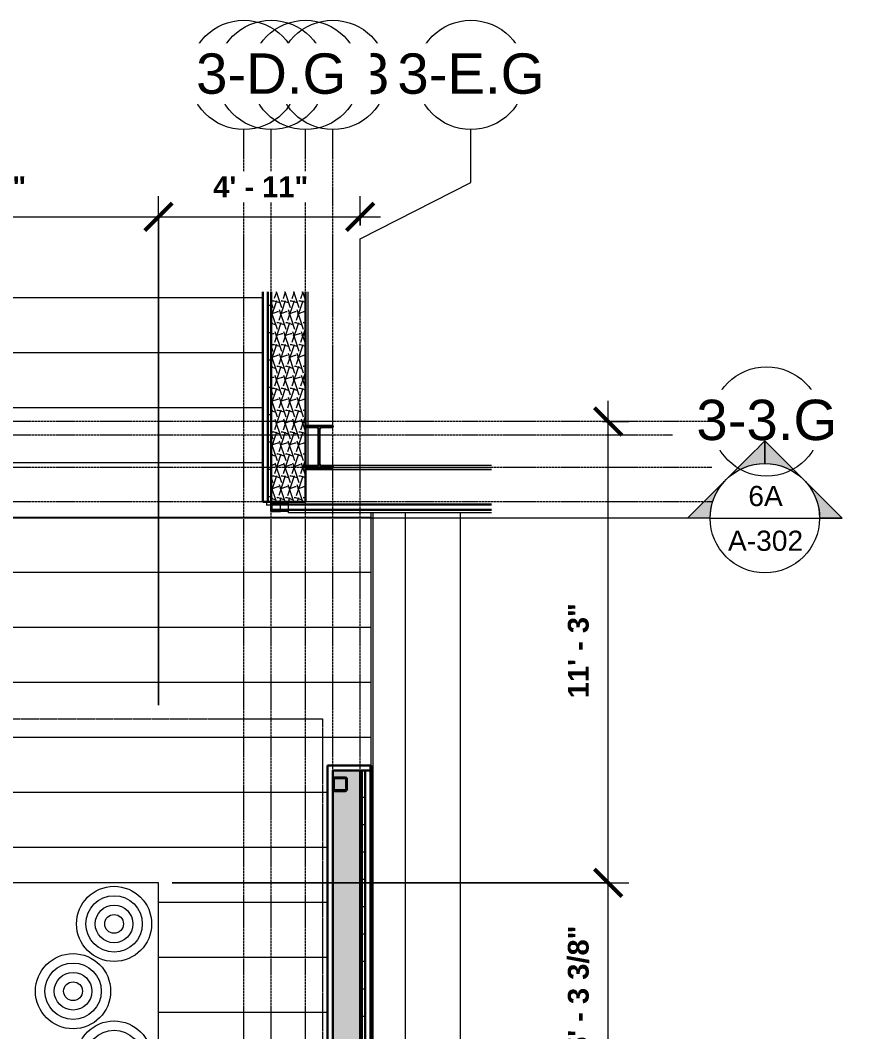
# Model space of a CAD drawing. Header units: inches. Extents: x 21290 to 29202, y -23522 to -20467.
# Drawn here: x 28955.4 to 29201.3, y -22524.6 to -22228.7 of the extents above; entities that cross this region are included whole.
import ezdxf

# ---------------------------------------------------------------- set-up
doc = ezdxf.new("R2010")
doc.units = ezdxf.units.IN
doc.header["$MEASUREMENT"] = 0
for name, pattern in [('Dash', [0.25, 0.125, -0.125]), ('Grid Line 1_2_', [0.875, 0.5, -0.125, 0.125, -0.125]), ('Hidden', [0.28125, 0.1875, -0.09375])]:
    doc.linetypes.add(name, pattern=pattern)
for name, color, linetype, lineweight in [('A-ANNO-DIMS', 211, 'Continuous', 9), ('A-ANNO-DIMS-64', 211, 'Continuous', 9), ('A-GLAZ-CWMG', 51, 'Continuous', 13), ('A-ROOF', 132, 'Continuous', 13), ('A-ROOF-PATT', 132, 'Continuous', 13), ('A-WALL', 113, 'Continuous', 13), ('A-WALL-PATT', 111, 'Continuous', 25), ('G-ANNO-SYMB', 111, 'Continuous', 9), ('I-WALL', 2, 'Continuous', 13), ('M-EQPM', 50, 'Continuous', 13), ('M-EQPM-HDLN', 50, 'Dash', 9), ('S-BEAM', 12, 'Continuous', 13), ('S-COLS', 52, 'Continuous', 13), ('S-GRID', 1, 'Continuous', 9), ('S-GRID-IDEN', 1, 'Continuous', 9)]:
    doc.layers.add(name, color=color, linetype=linetype, lineweight=lineweight)
doc.styles.add('Arial_2', font='arial.ttf', dxfattribs={"height": 11.802395})
doc.styles.add('Arial_3', font='arial.ttf', dxfattribs={"height": 5.901198})
doc.styles.add('Arial_B', font='arialbd.ttf', dxfattribs={"height": 6.088537})
doc.dimstyles.new('OD_Dimension', dxfattribs={"dimscale": 12, "dimtxt": 6, "dimasz": 0.666667, "dimexe": 0.5, "dimexo": 0.333333, "dimgap": 0.333333, "dimtad": 1, "dimdec": 3, "dimrnd": 0.125, "dimzin": 1, "dimdsep": 46, "dimlunit": 4, "dimtxsty": 'Arial_B', "dimblk1": 'OBLIQUE', "dimblk2": 'OBLIQUE', "dimsah": 1, "dimcen": 0.09, "dimdle": 0.5, "dimazin": 0, "dimtfac": 1, "dimtdec": 4, "dimtix": 1, "dimtmove": 0, "dimatfit": 3, "dimfxl": 1, "dimtvp": 1, "dimtfill": 1, "dimfrac": 2, "dimtolj": 1, "dimtzin": 0, "dimlwd": 13, "dimlwe": 13, "dimarcsym": 2})
pattern_1 = [(45, (6247.439, 0), (-6.3356768, 6.3356768), []), (45, (6247.439, 9.6), (-6.3356768, 6.3356768), [])]
pattern_2 = [(161.57, (6247.759, 0.32), (-2.560496185, -0.000537386), [0, -18.214, 2.022, 0]), (18.43, (6247.119, 0.32), (-2.560496185, 0.000537386), [0, -18.214, 2.022, 0]), (108.43, (6247.759, 0.32), (1.27922091, -6.400876726), [6.07, -14.166]), (71.57, (6247.119, 0.32), (1.27922091, 6.400876726), [6.07, -14.166])]
pattern_3 = [(0, (6247.439, 0), (0, 8), []), (90, (6247.439, 0), (-8, 5e-16), [])]

# ---------------------------------------------------------------- blocks, each defined once
blk = doc.blocks.new('Rectangular Mullion - Profile_Polycarbonate_Lower-1767983-Roof Low - Callout 7')
at = {"layer": 'A-GLAZ-CWMG', "color": 63, "lineweight": 18}
for p, q in [((22784.14, -22369.8), (22786.39, -22369.8)), ((22784.14, -22372.3), (22786.39, -22372.3))]:
    blk.add_line(p, q, dxfattribs=at)
at = {"layer": 'A-GLAZ-CWMG', "color": 90, "lineweight": 18}
for p, q in [((22784.14, -22371.88), (22784.14, -22370.3)), ((22784.14, -22370.3), (22786.39, -22370.3)), ((22784.14, -22371.88), (22786.39, -22371.88))]:
    blk.add_line(p, q, dxfattribs=at)
blk = doc.blocks.new('Rectangular Mullion - Profile_Polycarbonate_Upper and left-1189832-Roof Low - Callout 7')
at = {"layer": 'A-GLAZ-CWMG', "color": 250, "lineweight": 30}
for p, q in [((-2.75, 1.29), (0, 1.29)), ((-2.75, 0.79), (-2.75, 1.29)), ((-2.5, 0.79), (-2.75, 0.79)), ((-0.06, 1.22), (-2.69, 1.22)), ((-2.69, 1.22), (-2.69, 0.85)), ((-2.69, 0.85), (-2.5, 0.85)), ((-2.5, 0.85), (-2.5, 0.79)), ((-0.06, -1.15), (-0.06, 1.22)), ((0, 1.29), (0, -1.21)), ((-2.75, -1.21), (-2.75, -0.79)), ((-2.75, -0.79), (-2.5, -0.79)), ((0, -1.21), (-2.75, -1.21)), ((-2.5, -0.85), (-2.69, -0.85)), ((-2.69, -0.85), (-2.69, -1.15)), ((-2.69, -1.15), (-0.06, -1.15)), ((-2.5, -0.79), (-2.5, -0.85))]:
    blk.add_line(p, q, dxfattribs=at)
blk = doc.blocks.new('Carrier_48TC_Standard_Efficiency_Gas_Heat_Electric_Cooling_Packaged_Rooftop_Unit_3_to_15_nominal_tons - 15 ton 48TC__16-873539-Roof Low - Callout 7')
at = {"layer": 'M-EQPM', "color": 63, "linetype": 'Hidden', "lineweight": 18}
for p, q in [((-105.94, -79.69), (-105.94, 67.69)), ((-105.94, 67.69), (93.94, 67.69)), ((93.94, 67.69), (93.94, -79.69)), ((93.94, -79.69), (-105.94, -79.69))]:
    blk.add_line(p, q, dxfattribs=at)
at = {"layer": 'M-EQPM', "color": 63, "lineweight": 18}
for p, q in [((57.94, 31.69), (-57.94, 31.69)), ((-57.94, 31.69), (-57.94, -31.69)), ((57.94, -31.69), (57.94, 31.69)), ((58.06, 27.31), (57.94, 27.31)), ((58.06, 27.31), (58.06, 15.44)), ((57.94, 15.44), (58.06, 15.44)), ((58.06, 10.34), (57.94, 10.34)), ((57.94, 9.29), (58.06, 9.29)), ((58.06, 10.32), (58.06, 10.34)), ((58.06, 10.34), (58.06, 9.29)), ((58.06, 9.29), (58.06, 9.31)), ((58.06, 6.69), (57.94, 6.69)), ((58.06, 6.69), (58.06, -25.06)), ((57.94, -25.06), (58.06, -25.06)), ((-57.94, -31.69), (57.94, -31.69))]:
    blk.add_line(p, q, dxfattribs=at)
for centre, radius in [((-44.94, 19.69), 11), ((-44.94, 19.69), 8.25), ((-44.94, 19.69), 5.5), ((-44.94, 19.69), 2.75), ((-32.94, 0), 11), ((-32.94, 0), 8.25), ((-32.94, 0), 5.5), ((-32.94, 0), 2.75), ((-44.94, -19.69), 11), ((-44.94, -19.69), 8.25), ((-44.94, -19.69), 5.5), ((-44.94, -19.69), 2.75)]:
    blk.add_circle(centre, radius, dxfattribs=at)
at = {"layer": 'M-EQPM-HDLN', "color": 63, "lineweight": 18}
for p, q in [((4.81, 25.31), (51.69, 12.69)), ((4.81, 12.69), (4.81, 25.31)), ((4.81, 25.31), (51.69, 25.31)), ((51.69, 25.31), (51.69, 12.69)), ((51.69, 12.69), (4.81, 12.69)), ((24.94, -26.81), (51.69, 7.19)), ((24.94, 7.19), (51.69, -26.81)), ((24.94, -26.81), (24.94, 7.19)), ((24.94, 7.19), (51.69, 7.19)), ((51.69, 7.19), (51.69, -26.81)), ((51.69, -26.81), (24.94, -26.81))]:
    blk.add_line(p, q, dxfattribs=at)
blk = doc.blocks.new('Girt_Z - 10_D-1732176-Roof Low - Callout 7')
at = {"layer": 'S-BEAM', "color": 63, "lineweight": 18}
for p, q in [((22845.88, -22360.13), (22791.39, -22360.13)), ((22845.88, -22360.2), (22791.39, -22360.2)), ((22845.88, -22359.55), (22799.39, -22359.55))]:
    blk.add_line(p, q, dxfattribs=at)
blk = doc.blocks.new('Grid - Grid Head - Circle-14747-Roof Low - Callout 7')
at = {"layer": 'S-GRID-IDEN'}
blk.add_circle((0, 0), 0.25, dxfattribs=at)
blk = doc.blocks.new('Section - Section Head - Filled-1526-Roof Low - Callout 7')
at = {"layer": 'G-ANNO-SYMB'}
h = blk.add_hatch(color=256, dxfattribs=at)
edge = h.paths.add_edge_path(flags=0)
edge.add_line((-0.4268, 0.1768), (-0.25, 0.3536))
edge.add_line((-0.25, 0.3536), (-0.25, 0.25))
edge.add_arc((-0.25, 0), 0.25, 90, 135)
h = blk.add_hatch(color=256, dxfattribs=at)
edge = h.paths.add_edge_path(flags=0)
edge.add_arc((-0.25, 0), 0.25, 45, 90)
edge.add_line((-0.25, 0.25), (-0.25, 0.3536))
edge.add_line((-0.25, 0.3536), (-0.0732, 0.1768))
h = blk.add_hatch(color=256, dxfattribs=at)
edge = h.paths.add_edge_path(flags=0)
edge.add_arc((-0.25, 0), 0.2503, 137.9216, 180)
edge.add_line((-0.5003, 0), (-0.6036, 0))
edge.add_line((-0.6036, 0), (-0.4358, 0.1678))
h = blk.add_hatch(color=256, dxfattribs=at)
edge = h.paths.add_edge_path(flags=0)
edge.add_line((-0.0642, 0.1678), (0.1036, 0))
edge.add_line((0.1036, 0), (0.0003, 0))
edge.add_arc((-0.25, 0), 0.2503, 0, 42.0784)
for p, q in [((-0.25, 0.3536), (-0.6036, 0)), ((-0.25, 0.3536), (-0.4268, 0.1768)), ((-0.25, 0.3536), (0.1036, 0)), ((-0.25, 0.25), (-0.25, 0.3536)), ((-0.0732, 0.1768), (-0.25, 0.3536)), ((-0.25, 0.3536), (-0.25, 0.25)), ((-0.4358, 0.1678), (-0.6036, 0)), ((0.1036, 0), (-0.0642, 0.1678)), ((-0.6036, 0), (-0.5003, 0)), ((0.0003, 0), (0.1036, 0)), ((-0.5, 0), (-0.6036, 0)), ((0, 0), (0.1036, 0))]:
    blk.add_line(p, q, dxfattribs=at)
for radius, start, end in [(0.25, 360, 180), (0.25, 90, 135), (0.25, 45, 90), (0.2503, 137.9216, 180), (0.2503, 0, 42.0784), (0.25, 180, 360)]:
    blk.add_arc((-0.25, 0), radius, start, end, dxfattribs=at)
blk = doc.blocks.new('DIMBLOCK28-Roof Low - Callout 7')
at = {"layer": 'A-ANNO-DIMS-64', "lineweight": 13}
for p, q in [((28879.95, -22477.05), (28879.95, -22280.17)), ((28995.83, -22429.05), (28995.83, -22280.17)), ((28879.95, -22286.17), (28995.83, -22286.17)), ((28879.95, -22286.17), (28879.95, -22477.05)), ((28995.83, -22286.17), (28995.83, -22429.05))]:
    blk.add_line(p, q, dxfattribs=at)
at = {"layer": 'A-ANNO-DIMS-64', "lineweight": 50}
for p, q in [((28879.95, -22286.17), (28883.95, -22282.17)), ((28995.83, -22286.17), (28999.83, -22282.17)), ((28879.95, -22286.17), (28875.95, -22290.17)), ((28995.83, -22286.17), (28991.83, -22290.17))]:
    blk.add_line(p, q, dxfattribs=at)
at = {"layer": 'A-ANNO-DIMS-64', "color": 0, "lineweight": 13, "insert": (28919.84, -22274.36), "char_height": 6.0885, "width": 43.3143, "attachment_point": 1, "line_spacing_factor": 0.938532, "style": 'Arial_B', "bg_fill": 3, "box_fill_scale": 1.25, "bg_fill_color": 0, "bg_fill_transparency": 0}
blk.add_mtext('9\' - 7 7/8"', dxfattribs=at)
blk = doc.blocks.new('_Oblique')
at = {"color": 0, "linetype": 'ByBlock', "lineweight": -2}
blk.add_line((-0.5, -0.5), (0.5, 0.5), dxfattribs=at)
blk = doc.blocks.new('DIMBLOCK29-Roof Low - Callout 7')
at = {"layer": 'A-ANNO-DIMS-64', "lineweight": 13}
for p, q in [((28995.83, -22429.05), (28995.83, -22280.17)), ((29054.83, -22288.68), (29054.83, -22280.17)), ((28995.83, -22286.17), (29060.83, -22286.17)), ((28995.83, -22286.17), (28995.83, -22429.05)), ((29054.83, -22286.17), (29054.83, -22288.68))]:
    blk.add_line(p, q, dxfattribs=at)
at = {"layer": 'A-ANNO-DIMS-64', "lineweight": 50}
for p, q in [((28995.83, -22286.17), (28999.83, -22282.17)), ((29054.83, -22286.17), (29058.83, -22282.17)), ((28995.83, -22286.17), (28991.83, -22290.17)), ((29054.83, -22286.17), (29050.83, -22290.17))]:
    blk.add_line(p, q, dxfattribs=at)
at = {"layer": 'A-ANNO-DIMS-64', "color": 0, "lineweight": 13, "insert": (29011.85, -22274.36), "char_height": 6.089, "width": 32.3429, "attachment_point": 1, "line_spacing_factor": 0.938532, "style": 'Arial_B', "bg_fill": 3, "box_fill_scale": 1.25, "bg_fill_color": 0, "bg_fill_transparency": 0}
blk.add_mtext('4\' - 11"', dxfattribs=at)
blk = doc.blocks.new('DIMBLOCK37-Roof Low - Callout 7')
at = {"layer": 'A-ANNO-DIMS-64', "lineweight": 50}
for p, q in [((29127.42, -22481.05), (29123.42, -22477.05)), ((29127.42, -22481.05), (29131.42, -22485.05)), ((29127.42, -22544.43), (29123.42, -22540.43)), ((29127.42, -22544.43), (29131.42, -22548.43))]:
    blk.add_line(p, q, dxfattribs=at)
at = {"layer": 'A-ANNO-DIMS-64', "lineweight": 13}
for p, q in [((28999.83, -22481.05), (29133.42, -22481.05)), ((29127.42, -22481.05), (28999.83, -22481.05)), ((29127.42, -22544.43), (29127.42, -22481.05)), ((28999.83, -22544.43), (29133.42, -22544.43)), ((29127.42, -22544.43), (28999.83, -22544.43))]:
    blk.add_line(p, q, dxfattribs=at)
at = {"layer": 'A-ANNO-DIMS-64', "color": 0, "lineweight": 13, "insert": (29115.62, -22530.79), "char_height": 6.0885, "width": 43.3143, "attachment_point": 1, "rotation": 90, "line_spacing_factor": 0.938532, "style": 'Arial_B', "bg_fill": 3, "box_fill_scale": 1.25, "bg_fill_color": 0, "bg_fill_transparency": 0}
blk.add_mtext('5\' - 3 3/8"', dxfattribs=at)
blk = doc.blocks.new('DIMBLOCK38-Roof Low - Callout 7')
at = {"layer": 'A-ANNO-DIMS-64', "lineweight": 50}
for p, q in [((29127.42, -22346.05), (29123.42, -22342.05)), ((29127.42, -22346.05), (29131.42, -22350.05)), ((29127.42, -22481.05), (29123.42, -22477.05)), ((29127.42, -22481.05), (29131.42, -22485.05))]:
    blk.add_line(p, q, dxfattribs=at)
at = {"layer": 'A-ANNO-DIMS-64', "lineweight": 13}
for p, q in [((29127.42, -22481.05), (29127.42, -22340.05)), ((29125.76, -22346.05), (29133.42, -22346.05)), ((29127.42, -22346.05), (29125.76, -22346.05)), ((28999.83, -22481.05), (29133.42, -22481.05)), ((29127.42, -22481.05), (28999.83, -22481.05))]:
    blk.add_line(p, q, dxfattribs=at)
at = {"layer": 'A-ANNO-DIMS-64', "color": 0, "lineweight": 13, "insert": (29115.62, -22427.03), "char_height": 6.089, "width": 32.3429, "attachment_point": 1, "rotation": 90, "line_spacing_factor": 0.938532, "style": 'Arial_B', "bg_fill": 3, "box_fill_scale": 1.25, "bg_fill_color": 0, "bg_fill_transparency": 0}
blk.add_mtext('11\' - 3"', dxfattribs=at)

msp = doc.modelspace()

# ---------------------------------------------------------------- hatches: boundary and pattern name
at = {"layer": 'A-ROOF-PATT', "lineweight": 9}
h = msp.add_hatch(dxfattribs=at)
h.set_pattern_fill('FP_28', color=43, style=0, pattern_type=2)
h.set_pattern_definition([(0, (6285.112, -180.953), (0, 16.082), [])])
h.paths.add_polyline_path([(28231.2469, -22808.3028), (28305.3288, -22808.3028), (28305.3288, -22786.5528), (28305.7663, -22786.5528), (28305.7663, -22342.7403), (28947.2038, -22342.7403), (28947.2038, -22345.5528), (28308.5788, -22345.5528), (28308.5788, -22785.8028), (28309.0788, -22785.8028), (28309.1039, -22349.9544), (28311.1013, -22349.9544), (28311.3006, -22349.1553), (28311.8318, -22348.4891), (28312.6338, -22348.103), (28313.2838, -22348.103), (28313.2838, -22346.0528), (28944.3472, -22346.0528), (28944.3639, -22346.6987), (28944.2061, -22346.6987), (28944.2061, -22350.0428), (28944.4256, -22349.1553), (28944.9568, -22348.4891), (28945.7588, -22348.103), (28946.6489, -22348.103), (28947.4581, -22348.4983), (28948.0057, -22349.185), (28948.2038, -22350.0528), (28947.982, -22350.9503), (28947.4508, -22351.6165), (28946.6489, -22352.0027), (28945.7588, -22352.0027), (28944.9495, -22351.6073), (28944.4019, -22350.9206), (28944.2061, -22350.0628), (28944.2061, -22353.408), (28944.3638, -22353.408), (28944.3451, -22354.0528), (28317.0788, -22354.0528), (28317.0788, -22785.8028), (29045.3288, -22785.8028), (29045.3288, -22446.6778), (29058.0788, -22446.6778), (29058.0788, -22372.8028), (29033.8278, -22372.8028), (29033.8278, -22372.3028), (29028.8288, -22372.3028), (29028.8288, -22370.5528), (29027.3903, -22370.5528), (29027.3903, -22369.5528), (29026.3288, -22369.5528), (29026.3288, -22308.0945), (28242.3288, -22308.0945), (28242.3288, -22519.0528), (28224.0341, -22519.0528), (28224.0341, -22808.3028)], flags=0)
h.paths.add_polyline_path([(28782.829, -22740.4591), (28779.329, -22740.4591), (28779.329, -22737.3028), (28773.7431, -22737.3028), (28773.7431, -22740.4591), (28763.7431, -22740.4591), (28763.7431, -22737.3028), (28700.4853, -22737.3028), (28700.4853, -22650.9278), (28828.3603, -22650.9278), (28828.3603, -22737.3028), (28782.829, -22737.3028)], flags=0)
h.paths.add_polyline_path([(28755.2353, -22564.9278), (28667.1103, -22564.9278), (28667.1103, -22559.9278), (28666.9853, -22559.9278), (28666.9853, -22547.3028), (28667.1103, -22547.3028), (28667.1103, -22543.3084), (28666.9853, -22543.3084), (28666.9853, -22542.2972), (28667.1103, -22542.2972), (28667.1103, -22540.0528), (28666.9853, -22540.0528), (28666.9853, -22511.6778), (28667.1103, -22511.6778), (28667.1103, -22505.4278), (28755.2353, -22505.4278), (28755.2353, -22558.4278)], flags=0)
h.paths.add_polyline_path([(28920.9029, -22544.4278), (28879.9538, -22544.4278), (28879.9538, -22540.0528), (28879.8288, -22540.0528), (28879.8288, -22528.1778), (28879.9538, -22528.1778), (28879.9538, -22523.0584), (28879.8288, -22523.0584), (28879.8288, -22522.0472), (28879.9538, -22522.0472), (28879.9538, -22519.4278), (28879.8288, -22519.4278), (28879.8288, -22487.6778), (28879.9538, -22487.6778), (28879.9538, -22481.0528), (28995.8288, -22481.0528), (28995.8288, -22544.4278), (28933.0788, -22544.4278)], flags=0)
h.paths.add_polyline_path([(28602.5216, -22448.5528), (28576.1413, -22448.5528), (28576.1413, -22389.0528), (28664.2663, -22389.0528), (28664.2663, -22394.0528), (28664.3913, -22394.0528), (28664.3913, -22406.6778), (28664.2663, -22406.6778), (28664.2663, -22410.6722), (28664.3913, -22410.6722), (28664.3913, -22411.6834), (28664.2663, -22411.6834), (28664.2663, -22413.9278), (28664.3913, -22413.9278), (28664.3913, -22442.3028), (28664.2663, -22442.3028), (28664.2663, -22448.5528), (28604.8106, -22448.5528)], flags=0)
h.paths.add_polyline_path([(28829.0163, -22433.0528), (28804.5788, -22433.0528), (28804.5788, -22389.0528), (28878.9538, -22389.0528), (28878.9538, -22391.3028), (28879.0788, -22391.3028), (28879.0788, -22401.8028), (28878.9538, -22401.8028), (28878.9538, -22405.7972), (28879.0788, -22405.7972), (28879.0788, -22406.8084), (28878.9538, -22406.8084), (28878.9538, -22409.6778), (28879.0788, -22409.6778), (28879.0788, -22426.4278), (28878.9538, -22426.4278), (28878.9538, -22433.0528), (28829.0355, -22433.0528)], flags=0)
h.paths.add_polyline_path([(29031.3288, -22372.2403), (29031.5163, -22372.2403), (29031.5163, -22371.9401), (29031.3288, -22371.9401), (29031.3288, -22371.8776), (29031.5788, -22371.8776), (29031.5788, -22370.5528), (29028.8913, -22370.5528), (29028.8913, -22372.2403), (29031.2663, -22372.2403)], flags=0)
h.paths.add_polyline_path([(28946.2038, -22351.8478), (28947.1013, -22351.6073), (28947.7663, -22350.9206), (28947.9988, -22350.0528), (28947.7583, -22349.1553), (28947.0672, -22348.4891), (28946.2038, -22348.2578), (28945.3063, -22348.4983), (28944.6413, -22349.185), (28944.4088, -22350.0528), (28944.6493, -22350.9503), (28945.3404, -22351.6165), (28945.7588, -22351.7286)], flags=0)
h.paths.add_polyline_path([(28313.2838, -22349.9544), (28313.2838, -22348.3127), (28313.0788, -22348.2578), (28312.1813, -22348.4983), (28311.5163, -22349.185), (28311.3102, -22349.9544), (28313.0788, -22349.9544)], flags=0)
h = msp.add_hatch(dxfattribs=at)
h.set_pattern_fill('FP_27', color=43, style=0, pattern_type=2)
h.set_pattern_definition([(90, (6247.737, -40.069), (-16.082, 1e-15), [])])
h.paths.add_polyline_path([(29025.5788, -22861.6153), (29093.3169, -22861.6153), (29093.3169, -22372.8028), (29058.5788, -22372.8028), (29058.5788, -22798.6153), (29025.5788, -22798.6153), (29025.5788, -22802.5885)], flags=0)
at = {"layer": 'A-WALL-PATT', "lineweight": 9}
h = msp.add_hatch(dxfattribs=at)
h.set_pattern_fill('FP_31', color=253, style=0, pattern_type=2)
h.set_pattern_definition(pattern_3)
h.paths.add_polyline_path([(29028.8288, -22369.5528), (29028.8288, -22308.0945), (29027.8288, -22308.0945), (29027.8288, -22369.5528)], flags=0)
h = msp.add_hatch(dxfattribs=at)
h.set_pattern_fill('FP_30', color=253, style=0, pattern_type=2)
h.set_pattern_definition(pattern_2)
h.paths.add_polyline_path([(29028.8288, -22369.5528), (29038.8288, -22369.5528), (29038.8288, -22308.0945), (29028.8288, -22308.0945)], flags=0)
h = msp.add_hatch(dxfattribs=at)
h.set_pattern_fill('FP_30', color=253, style=0, pattern_type=2)
h.set_pattern_definition(pattern_2)
h.paths.add_polyline_path([(29046.8288, -22787.3028), (29054.8288, -22787.3028), (29054.8288, -22448.1778), (29046.8288, -22448.1778), (29046.8288, -22785.8028)], flags=0)
h = msp.add_hatch(dxfattribs=at)
h.set_pattern_fill('FP_32', color=253, style=0, pattern_type=2)
h.set_pattern_definition([(0, (6247.439, 0), (10.24, 2.56), [0.845, -6.835, 0.845, -6.835, -40.96]), (0, (6247.439, 0), (10.24, 2.56), [-15.36, 0.845, -14.515, 0.845, -6.835, -17.92]), (0, (6247.439, 0), (10.24, 2.56), [-38.4, 0.845, -4.275, 0.845, -11.955]), (120, (6251.279, 1.28), (-7.33702503, 7.58810013), [0.845, -6.835, 0.845, -6.835, -40.96]), (120, (6251.279, 1.28), (-7.33702503, 7.58810013), [-15.36, 0.845, -14.515, 0.845, -6.835, -17.92]), (120, (6251.279, 1.28), (-7.33702503, 7.58810013), [-38.4, 0.845, -4.275, 0.845, -11.955]), (240, (6252.559, 6.4), (-2.90297497, -10.14810013), [0.845, -6.835, 0.845, -6.835, -40.96]), (240, (6252.559, 6.4), (-2.90297497, -10.14810013), [-15.36, 0.845, -14.515, 0.845, -6.835, -17.92]), (240, (6252.559, 6.4), (-2.90297497, -10.14810013), [-38.4, 0.845, -4.275, 0.845, -11.955])])
h.paths.add_polyline_path([(29054.8288, -22795.3028), (29055.3288, -22795.3028), (29055.3288, -22448.1778), (29054.8288, -22448.1778), (29054.8288, -22787.3028)], flags=0)
h = msp.add_hatch(dxfattribs=at)
h.set_pattern_fill('FP_31', color=253, style=0, pattern_type=2)
h.set_pattern_definition(pattern_3)
h.paths.add_polyline_path([(29056.3288, -22795.8028), (29056.3288, -22448.1778), (29055.3288, -22448.1778), (29055.3288, -22795.8028)], flags=0)
at = {"layer": 'S-COLS', "lineweight": 9}
h = msp.add_hatch(dxfattribs=at)
h.set_pattern_fill('FP_29', color=253, style=0, pattern_type=2)
h.set_pattern_definition(pattern_1)
h.paths.add_polyline_path([(29038.8288, -22359.5528), (29046.8288, -22359.5528), (29046.8288, -22359.1192), (29043.6648, -22359.1192), (29043.1759, -22358.9167), (29042.9733, -22358.4278), (29042.9733, -22348.4278), (29043.1759, -22347.9389), (29043.6648, -22347.7364), (29046.8288, -22347.7364), (29046.8288, -22347.3028), (29038.8288, -22347.3028), (29038.8288, -22347.7364), (29041.9929, -22347.7364), (29042.4818, -22347.9389), (29042.6843, -22348.4278), (29042.6843, -22358.4278), (29042.4818, -22358.9167), (29041.9929, -22359.1192), (29038.8288, -22359.1192)], flags=0)
h = msp.add_hatch(dxfattribs=at)
h.set_pattern_fill('FP_29', color=253, style=0, pattern_type=2)
h.set_pattern_definition(pattern_1)
h.paths.add_polyline_path([(29047.4198, -22454.1778), (29050.4878, -22454.1778), (29050.8173, -22454.0413), (29050.9538, -22453.7118), (29050.9538, -22450.6438), (29050.8173, -22450.3143), (29050.4878, -22450.1778), (29047.4198, -22450.1778), (29047.0903, -22450.3143), (29046.9538, -22450.6438), (29046.9538, -22453.7118), (29047.0903, -22454.0413)], flags=0)
h.paths.add_polyline_path([(29047.4198, -22453.9448), (29047.2551, -22453.8766), (29047.1868, -22453.7118), (29047.1868, -22450.6438), (29047.2551, -22450.4791), (29047.4198, -22450.4108), (29050.4878, -22450.4108), (29050.6526, -22450.4791), (29050.7208, -22450.6438), (29050.7208, -22453.7118), (29050.6526, -22453.8766), (29050.4878, -22453.9448)], flags=0)

# ---------------------------------------------------------------- linework, layer by layer
at = {"layer": 'A-ROOF', "color": 63, "lineweight": 18}
for p, q in [((29027.3903, -22369.5528), (29027.3903, -22370.5528)), ((29028.8288, -22370.5528), (29027.3903, -22370.5528)), ((29058.0788, -22446.6778), (29058.0788, -22372.8028)), ((29058.5788, -22372.8028), (29058.5788, -22798.6153))]:
    msp.add_line(p, q, dxfattribs=at)
at = {"layer": 'A-ROOF', "color": 90, "lineweight": 18}
msp.add_line((29031.5788, -22370.5528), (29028.8913, -22370.5528), dxfattribs=at)
at = {"layer": 'A-WALL', "color": 250, "lineweight": 30}
for p, q in [((29026.3288, -22308.0945), (29026.3288, -22369.5528)), ((29027.8288, -22308.0945), (29027.8288, -22369.5528)), ((29028.8288, -22308.0945), (29028.8288, -22369.5528)), ((29038.8288, -22369.5528), (29038.8288, -22308.0945)), ((29026.3288, -22369.5528), (29038.8288, -22369.5528)), ((29093.3169, -22370.3028), (29028.8913, -22370.3028)), ((29028.8913, -22370.3028), (29028.8913, -22371.8776)), ((29028.8913, -22371.8776), (29093.3169, -22371.8776)), ((29045.3288, -22446.6778), (29045.3288, -22785.8028)), ((29058.1413, -22446.6778), (29045.3288, -22446.6778)), ((29046.8288, -22787.3028), (29046.8288, -22448.1778)), ((29057.8288, -22448.1778), (29046.8288, -22448.1778)), ((29054.8288, -22795.3028), (29054.8288, -22448.1778)), ((29055.3288, -22795.8028), (29055.3288, -22448.1778)), ((29056.3288, -22796.8028), (29056.3288, -22448.1778)), ((29057.8288, -22798.3028), (29057.8288, -22446.6778)), ((29058.1413, -22798.6153), (29058.1413, -22446.6778))]:
    msp.add_line(p, q, dxfattribs=at)
at = {"layer": 'A-WALL', "color": 63, "lineweight": 18}
for p, q in [((29038.8288, -22358.8028), (29042.529, -22358.8028)), ((29043.1287, -22358.8028), (29093.3169, -22358.8028)), ((29093.3169, -22372.8028), (29033.8278, -22372.8028))]:
    msp.add_line(p, q, dxfattribs=at)
at = {"layer": 'A-WALL', "color": 90, "lineweight": 18}
msp.add_line((29033.8278, -22372.8028), (29033.8278, -22369.5528), dxfattribs=at)
at = {"layer": 'G-ANNO-SYMB'}
for q in [(28187.8976, -22374.357), (29189.2718, -22374.357)]:
    msp.add_line((29157.2718, -22374.357), q, dxfattribs=at)
at = {"layer": 'I-WALL', "color": 63, "lineweight": 18}
for p, q in [((29039.5778, -22308.0945), (29039.5778, -22347.3028)), ((29039.5778, -22347.7364), (29039.5778, -22358.8028))]:
    msp.add_line(p, q, dxfattribs=at)
at = {"layer": 'S-COLS', "color": 250, "lineweight": 30}
for p, q in [((29046.8288, -22347.3028), (29038.8288, -22347.3028)), ((29038.8288, -22347.3028), (29038.8288, -22347.7364)), ((29038.8288, -22347.7364), (29041.9929, -22347.7364)), ((29043.6648, -22347.7364), (29046.8288, -22347.7364)), ((29046.8288, -22347.7364), (29046.8288, -22347.3028)), ((29042.6843, -22348.4278), (29042.6843, -22358.4278)), ((29042.9733, -22358.4278), (29042.9733, -22348.4278)), ((29041.9929, -22359.1192), (29038.8288, -22359.1192)), ((29038.8288, -22359.1192), (29038.8288, -22359.5528)), ((29038.8288, -22359.5528), (29046.8288, -22359.5528)), ((29046.8288, -22359.1192), (29043.6648, -22359.1192)), ((29046.8288, -22359.5528), (29046.8288, -22359.1192)), ((29046.9538, -22450.6438), (29046.9538, -22453.7118)), ((29047.1868, -22453.7118), (29047.1868, -22450.6438)), ((29050.4878, -22450.1778), (29047.4198, -22450.1778)), ((29047.4198, -22450.4108), (29050.4878, -22450.4108)), ((29050.7208, -22450.6438), (29050.7208, -22453.7118)), ((29050.9538, -22453.7118), (29050.9538, -22450.6438)), ((29050.4878, -22453.9448), (29047.4198, -22453.9448)), ((29047.4198, -22454.1778), (29050.4878, -22454.1778))]:
    msp.add_line(p, q, dxfattribs=at)
for centre, radius, start, end in [((29041.9929, -22348.4278), 0.6914, 0, 90), ((29043.6648, -22348.4278), 0.6914, 90, 180), ((29041.9929, -22358.4278), 0.6914, 270, 0), ((29043.6648, -22358.4278), 0.6914, 180, 270), ((29047.4198, -22450.6438), 0.466, 90, 180), ((29047.4198, -22450.6438), 0.233, 90, 180), ((29050.4878, -22450.6438), 0.466, 0, 90), ((29050.4878, -22450.6438), 0.233, 0, 90), ((29047.4198, -22453.7118), 0.466, 180, 270), ((29047.4198, -22453.7118), 0.233, 180, 270), ((29050.4878, -22453.7118), 0.466, 270, 0), ((29050.4878, -22453.7118), 0.233, 270, 0)]:
    msp.add_arc(centre, radius, start, end, dxfattribs=at)
at = {"layer": 'S-GRID', "linetype": 'Grid Line 1_2_'}
for p, q in [((29020.8288, -22878.2166), (29020.8288, -22260.6758)), ((29028.8288, -22878.2166), (29028.8288, -22260.6758)), ((29028.8288, -22878.2166), (29028.8288, -22260.6758)), ((29038.8288, -22878.2166), (29038.8288, -22260.6758)), ((29046.8288, -22878.2166), (29046.8288, -22260.6758)), ((29046.8288, -22878.2166), (29046.8288, -22260.6758)), ((29054.8288, -22878.2166), (29054.8288, -22292.6758)), ((29157.7718, -22350.0528), (28141.3268, -22350.0528)), ((29157.7718, -22359.5528), (28109.3268, -22359.5528)), ((29157.7718, -22359.5528), (28109.3268, -22359.5528)), ((29157.7718, -22369.5528), (28141.3268, -22369.5528))]:
    msp.add_line(p, q, dxfattribs=at)
at = {"layer": 'S-GRID'}
for p, q in [((29087.2568, -22276.1282), (29087.2568, -22260.6758)), ((29054.8288, -22292.6758), (29087.2568, -22276.1282))]:
    msp.add_line(p, q, dxfattribs=at)

# ---------------------------------------------------------------- block references
at = {"layer": 'A-GLAZ-CWMG', "color": 63, "lineweight": 18, "extrusion": (0, 0, -1)}
msp.add_blockref('Rectangular Mullion - Profile_Polycarbonate_Upper and left-1189832-Roof Low - Callout 7', (-29028.8288, -22371.0902), dxfattribs=at)
at = {"layer": 'A-GLAZ-CWMG', "color": 63, "lineweight": 18}
msp.add_blockref('Rectangular Mullion - Profile_Polycarbonate_Lower-1767983-Roof Low - Callout 7', (6247.4386, 0), dxfattribs=at)
at = {"layer": 'M-EQPM', "color": 63, "lineweight": 18, "rotation": 180}
msp.add_blockref('Carrier_48TC_Standard_Efficiency_Gas_Heat_Electric_Cooling_Packaged_Rooftop_Unit_3_to_15_nominal_tons - 15 ton 48TC__16-873539-Roof Low - Callout 7', (28937.8913, -22512.7403), dxfattribs=at)
at = {"layer": 'S-BEAM', "color": 63, "lineweight": 18}
msp.add_blockref('Girt_Z - 10_D-1732176-Roof Low - Callout 7', (6247.4386, 0), dxfattribs=at)
at = {"layer": 'S-GRID-IDEN', "xscale": 63.99999999999997, "yscale": 63.99999999999997, "zscale": 63.99999999999997}
msp.add_blockref('Grid - Grid Head - Circle-14747-Roof Low - Callout 7', (29087.2568, -22244.6758), dxfattribs=at)
at = {"layer": 'S-GRID-IDEN', "xscale": 63.99999999999997, "yscale": 63.99999999999997, "zscale": 63.99999999999997, "rotation": 89.99999999999972}
msp.add_blockref('Grid - Grid Head - Circle-14747-Roof Low - Callout 7', (29173.7718, -22346.0528), dxfattribs=at)

# ---------------------------------------------------------------- texts
at = {"layer": 'G-ANNO-SYMB', "char_height": 5.9012, "attachment_point": 2, "line_spacing_factor": 0.938532, "style": 'Arial_3'}
for s, insert, width in [('6A', (29173.4767, -22364.9109), 12.024), ('A-302', (29173.4767, -22378.0017), 26.208)]:
    msp.add_mtext(s, dxfattribs=dict(at, insert=insert, width=width))

# ---------------------------------------------------------------- next in the draw order: texts
at = {"layer": 'S-GRID-IDEN', "char_height": 11.8024, "attachment_point": 2, "line_spacing_factor": 0.938532, "style": 'Arial_2', "bg_fill": 3, "box_fill_scale": 1.25, "bg_fill_color": 0, "bg_fill_transparency": 0}
for s, insert, width in [('3-E.G', (29087.2537, -22238.3845), 51.264), ('3-3.G', (29173.8368, -22339.6996), 49.104)]:
    msp.add_mtext(s, dxfattribs=dict(at, insert=insert, width=width))

# ---------------------------------------------------------------- next in the draw order: linework, layer by layer
at = {"layer": 'S-GRID', "linetype": 'Grid Line 1_2_'}
msp.add_line((29157.7718, -22346.0528), (28141.3268, -22346.0528), dxfattribs=at)

# ---------------------------------------------------------------- next in the draw order: block references
at = {"layer": 'G-ANNO-SYMB', "extrusion": (0, 0, -1), "xscale": 63.99999999999997, "yscale": 63.99999999999997, "zscale": 63.99999999999997}
msp.add_blockref('Section - Section Head - Filled-1526-Roof Low - Callout 7', (-29157.2718, -22374.357), dxfattribs=at)
at = {"layer": 'S-GRID-IDEN', "xscale": 63.99999999999997, "yscale": 63.99999999999997, "zscale": 63.99999999999997}
msp.add_blockref('Grid - Grid Head - Circle-14747-Roof Low - Callout 7', (29046.8288, -22244.6758), dxfattribs=at)

# ---------------------------------------------------------------- next in the draw order: texts
at = {"layer": 'S-GRID-IDEN', "insert": (29046.8257, -22238.3845), "char_height": 11.8024, "width": 30.528, "attachment_point": 2, "line_spacing_factor": 0.938532, "style": 'Arial_2', "bg_fill": 3, "box_fill_scale": 1.25, "bg_fill_color": 0, "bg_fill_transparency": 0}
msp.add_mtext('3-E', dxfattribs=at)

# ---------------------------------------------------------------- next in the draw order: dimensions: what is measured, and where the dimension line sits
at = {"layer": 'A-ANNO-DIMS', "lineweight": 13}
dim = msp.add_linear_dim(base=(28995.8288, -22286.1676), p1=(28879.9538, -22481.0528), p2=(28995.8288, -22433.0528), dimstyle='OD_Dimension', override={"dimpost": '<>', "dimfxl": 125.423346}, dxfattribs=at)
dim.commit()
dim.dimension.update_dxf_attribs({"geometry": 'DIMBLOCK28-Roof Low - Callout 7', "text_midpoint": (28937.8913, -22279.0174)})

# ---------------------------------------------------------------- next in the draw order: block references
at = {"layer": 'S-GRID-IDEN', "xscale": 63.99999999999997, "yscale": 63.99999999999997, "zscale": 63.99999999999997}
msp.add_blockref('Grid - Grid Head - Circle-14747-Roof Low - Callout 7', (29038.8288, -22244.6758), dxfattribs=at)

# ---------------------------------------------------------------- next in the draw order: dimensions: what is measured, and where the dimension line sits
at = {"layer": 'A-ANNO-DIMS', "lineweight": 13}
dim = msp.add_linear_dim(base=(29054.8288, -22286.1676), p1=(28995.8288, -22433.0528), p2=(29054.8288, -22292.6758), dimstyle='OD_Dimension', override={"dimpost": '<>', "dimfxl": 152.271845}, dxfattribs=at)
dim.commit()
dim.dimension.update_dxf_attribs({"geometry": 'DIMBLOCK29-Roof Low - Callout 7', "text_midpoint": (29025.3288, -22279.1109)})
dim = msp.add_linear_dim(base=(29127.4205, -22481.0528), p1=(28995.8288, -22544.4278), p2=(28995.8288, -22481.0528), angle=90, dimstyle='OD_Dimension', override={"dimpost": '<>', "dimfxl": 63.375}, dxfattribs=at)
dim.commit()
dim.dimension.update_dxf_attribs({"geometry": 'DIMBLOCK37-Roof Low - Callout 7', "text_midpoint": (29120.2703, -22512.7403)})

# ---------------------------------------------------------------- next in the draw order: texts
at = {"layer": 'S-GRID-IDEN', "insert": (29038.8257, -22238.3845), "char_height": 11.8024, "width": 39.312, "attachment_point": 2, "line_spacing_factor": 0.938532, "style": 'Arial_2', "bg_fill": 3, "box_fill_scale": 1.25, "bg_fill_color": 0, "bg_fill_transparency": 0}
msp.add_mtext('1-13', dxfattribs=at)

# ---------------------------------------------------------------- next in the draw order: dimensions: what is measured, and where the dimension line sits
at = {"layer": 'A-ANNO-DIMS', "lineweight": 13}
dim = msp.add_linear_dim(base=(29127.4205, -22346.0528), p1=(28995.8288, -22481.0528), p2=(29121.7636, -22346.0528), angle=90, dimstyle='OD_Dimension', override={"dimpost": '<>', "dimfxl": 184.6201}, dxfattribs=at)
dim.commit()
dim.dimension.update_dxf_attribs({"geometry": 'DIMBLOCK38-Roof Low - Callout 7', "text_midpoint": (29120.3119, -22413.5528)})

# ---------------------------------------------------------------- next in the draw order: block references
at = {"layer": 'S-GRID-IDEN', "xscale": 63.99999999999997, "yscale": 63.99999999999997, "zscale": 63.99999999999997}
msp.add_blockref('Grid - Grid Head - Circle-14747-Roof Low - Callout 7', (29028.8288, -22244.6758), dxfattribs=at)

# ---------------------------------------------------------------- next in the draw order: texts
at = {"layer": 'S-GRID-IDEN', "insert": (29028.8257, -22238.3845), "char_height": 11.8024, "width": 60.048, "attachment_point": 2, "line_spacing_factor": 0.938532, "style": 'Arial_2', "bg_fill": 3, "box_fill_scale": 1.25, "bg_fill_color": 0, "bg_fill_transparency": 0}
msp.add_mtext('1-13.G', dxfattribs=at)

# ---------------------------------------------------------------- next in the draw order: block references
at = {"layer": 'S-GRID-IDEN', "xscale": 63.99999999999997, "yscale": 63.99999999999997, "zscale": 63.99999999999997}
msp.add_blockref('Grid - Grid Head - Circle-14747-Roof Low - Callout 7', (29046.8288, -22244.6758), dxfattribs=at)

# ---------------------------------------------------------------- next in the draw order: texts
at = {"layer": 'S-GRID-IDEN', "insert": (29046.8257, -22238.3845), "char_height": 11.8024, "width": 39.312, "attachment_point": 2, "line_spacing_factor": 0.938532, "style": 'Arial_2', "bg_fill": 3, "box_fill_scale": 1.25, "bg_fill_color": 0, "bg_fill_transparency": 0}
msp.add_mtext('2-13', dxfattribs=at)

# ---------------------------------------------------------------- next in the draw order: block references
at = {"layer": 'S-GRID-IDEN', "xscale": 63.99999999999997, "yscale": 63.99999999999997, "zscale": 63.99999999999997}
msp.add_blockref('Grid - Grid Head - Circle-14747-Roof Low - Callout 7', (29020.8288, -22244.6758), dxfattribs=at)

# ---------------------------------------------------------------- next in the draw order: texts
at = {"layer": 'S-GRID-IDEN', "insert": (29020.8257, -22238.3845), "char_height": 11.8024, "width": 31.536, "attachment_point": 2, "line_spacing_factor": 0.938532, "style": 'Arial_2', "bg_fill": 3, "box_fill_scale": 1.25, "bg_fill_color": 0, "bg_fill_transparency": 0}
msp.add_mtext('3-D', dxfattribs=at)

# ---------------------------------------------------------------- next in the draw order: block references
at = {"layer": 'S-GRID-IDEN', "xscale": 63.99999999999997, "yscale": 63.99999999999997, "zscale": 63.99999999999997}
msp.add_blockref('Grid - Grid Head - Circle-14747-Roof Low - Callout 7', (29028.8288, -22244.6758), dxfattribs=at)

# ---------------------------------------------------------------- next in the draw order: texts
at = {"layer": 'S-GRID-IDEN', "insert": (29028.8257, -22238.3845), "char_height": 11.8024, "width": 52.272, "attachment_point": 2, "line_spacing_factor": 0.938532, "style": 'Arial_2', "bg_fill": 3, "box_fill_scale": 1.25, "bg_fill_color": 0, "bg_fill_transparency": 0}
msp.add_mtext('3-D.G', dxfattribs=at)

doc.saveas('drawing.dxf')
